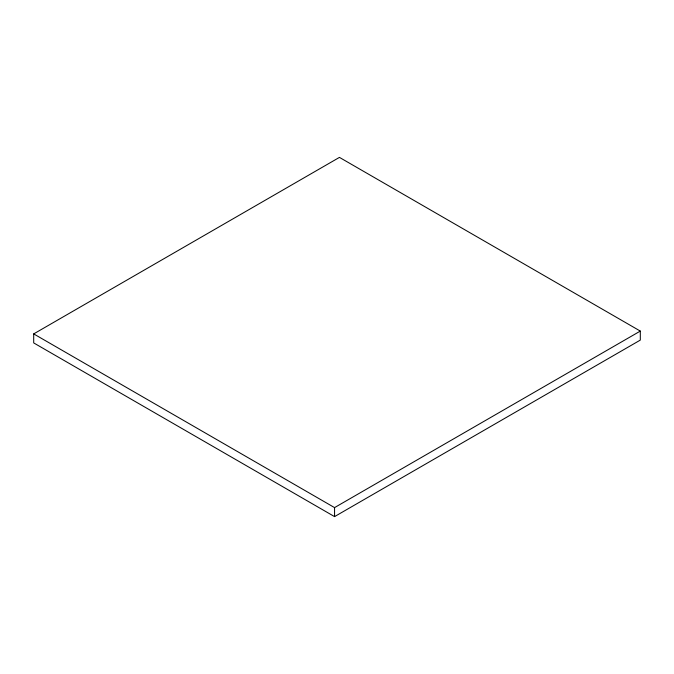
<?xml version="1.0" encoding="UTF-8"?>
<svg xmlns="http://www.w3.org/2000/svg" width="674" height="674" viewBox="0 0 674 674"><rect width="100%" height="100%" fill="white"/><g stroke="black" fill="none" stroke-linecap="round" stroke-linejoin="round"><path stroke-width="1.01" d="M33.7 333.9L339.443 157.387L640.3 331.086L640.3 340.1L334.557 516.613L33.7 342.914L33.7 333.9L334.557 507.606L640.3 331.086M334.557 507.606L334.557 516.613"/></g></svg>
